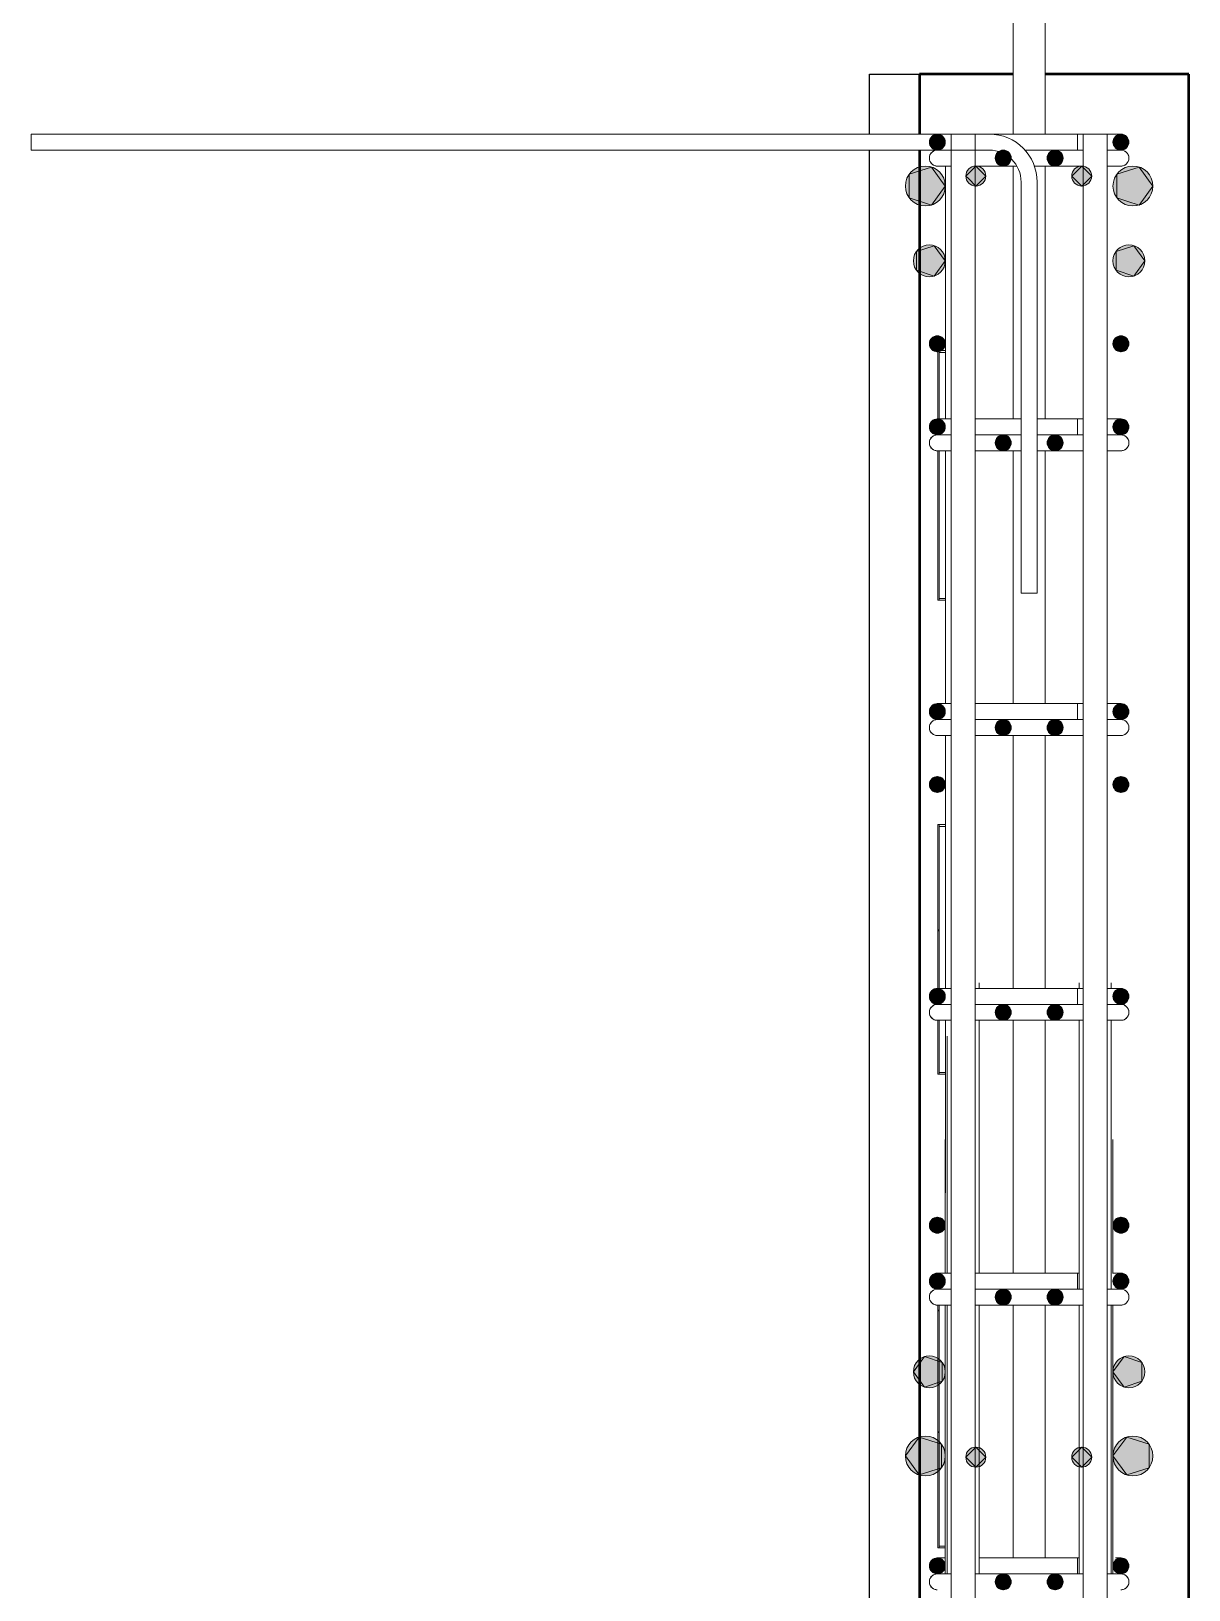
# Model space of a CAD drawing. Header units: millimetres. Extents: x 65464 to 98797, y 2255 to 31386.
# Drawn here: x 73715 to 74295, y 5440 to 6221 of the extents above; entities that cross this region are included whole.
import ezdxf

# ---------------------------------------------------------------- set-up
doc = ezdxf.new("R2010")
doc.units = ezdxf.units.MM
for name, color, linetype, lineweight in [('A-GENM', 13, 'Continuous', 18), ('A-WALL', 113, 'Continuous', 25), ('S-RBAR', 171, 'Continuous', 18)]:
    doc.layers.add(name, color=color, linetype=linetype, lineweight=lineweight)
pattern_1 = [(45, (28502.74, 3162.41), (-125.724, 125.724), []), (45, (28502.74, 3352.91), (-125.724, 125.724), [])]

# ---------------------------------------------------------------- blocks, each defined once
blk = doc.blocks.new('loopbox down bent - Wire Loop-600440-Elevation Right2')
at = {"layer": 'A-GENM'}
h = blk.add_hatch(dxfattribs=at)
h.set_pattern_fill('FP_1', color=256, style=0, pattern_type=2)
h.set_pattern_definition(pattern_1)
h.paths.add_polyline_path([(30324.59, 5698.75), (30325.39, 5698.75), (30325.16, 5725.65), (30324.59, 5725.65), (30324.59, 5719.13)])
h.paths.add_polyline_path([(30324.59, 5741.65), (30325.39, 5741.65), (30325.39, 5823.75), (30324.59, 5823.75), (30324.59, 5748.69)])
for p, q in [((30325.39, 5823.75), (30324.59, 5823.75)), ((30324.59, 5823.75), (30324.59, 5741.65)), ((30325.39, 5741.65), (30325.39, 5823.75)), ((30328.54, 5823.75), (30325.39, 5823.75)), ((30325.39, 5823.75), (30325.39, 5822.78)), ((30325.39, 5822.78), (30328.54, 5822.78)), ((30324.59, 5725.65), (30324.59, 5698.75)), ((30325.39, 5698.75), (30325.39, 5725.65)), ((30324.59, 5698.75), (30325.39, 5698.75)), ((30328.54, 5699.55), (30325.39, 5699.55)), ((30325.39, 5699.55), (30325.39, 5698.75)), ((30325.39, 5698.75), (30328.54, 5698.75))]:
    blk.add_line(p, q, dxfattribs=at)
blk = doc.blocks.new('loopbox down bent - Wire Loop-V12-Elevation Right2')
at = {"layer": 'A-GENM'}
h = blk.add_hatch(dxfattribs=at)
h.set_pattern_fill('FP_1', color=256, style=0, pattern_type=2)
h.set_pattern_definition(pattern_1)
h.paths.add_polyline_path([(30325.39, 5461.25), (30325.16, 5582.95), (30324.59, 5582.95), (30324.59, 5461.25)])
for p, q in [((30324.59, 5582.95), (30324.59, 5461.25)), ((30325.39, 5461.25), (30325.39, 5582.95)), ((30324.59, 5461.25), (30325.39, 5461.25)), ((30328.39, 5462.05), (30325.39, 5462.05)), ((30325.39, 5462.05), (30325.39, 5461.25)), ((30325.39, 5461.25), (30328.39, 5461.25))]:
    blk.add_line(p, q, dxfattribs=at)
blk = doc.blocks.new('loopbox down bent - Wire Loop-V13-Elevation Right2')
at = {"layer": 'A-GENM'}
h = blk.add_hatch(dxfattribs=at)
h.set_pattern_fill('FP_1', color=256, style=0, pattern_type=2)
h.set_pattern_definition(pattern_1)
h.paths.add_polyline_path([(30324.59, 5936.25), (30325.39, 5936.25), (30325.07, 6011.05), (30324.59, 6011.05), (30324.59, 5955.61)])
h.paths.add_polyline_path([(30325.16, 6027.05), (30325.39, 6027.05), (30325.39, 6061.25), (30324.59, 6061.25), (30324.59, 6027.05)])
h = blk.add_hatch(dxfattribs=at)
h.set_pattern_fill('FP_1', color=256, style=0, pattern_type=2)
h.set_pattern_definition(pattern_1)
h.paths.add_polyline_path([(30325.39, 5936.25), (30328.54, 5936.25), (30328.54, 5937.05), (30325.39, 5937.05)])
for p, q in [((30325.39, 6061.25), (30324.59, 6061.25)), ((30324.59, 6061.25), (30324.59, 6027.05)), ((30325.39, 6027.05), (30325.39, 6061.25)), ((30328.54, 6061.25), (30325.39, 6061.25)), ((30325.39, 6061.25), (30325.39, 6060.28)), ((30325.39, 6060.28), (30328.54, 6060.28)), ((30324.59, 6011.05), (30324.59, 5936.25)), ((30325.39, 5936.25), (30325.39, 6011.05)), ((30328.54, 5937.05), (30325.39, 5937.05)), ((30325.39, 5937.05), (30325.39, 5936.25)), ((30324.59, 5936.25), (30325.39, 5936.25)), ((30325.39, 5936.25), (30328.54, 5936.25))]:
    blk.add_line(p, q, dxfattribs=at)

msp = doc.modelspace()

# ---------------------------------------------------------------- hatches: boundary and pattern name
at = {"layer": 'S-RBAR'}
h = msp.add_hatch(color=256, dxfattribs=at)
edge = h.paths.add_edge_path()
edge.add_arc((74169.01625, 6165.75), 4, 0, 360)
for points in [[(74169.01625, 6161.75), (74173.01625, 6165.75), (74169.01625, 6169.75), (74165.01625, 6165.75), (74168.68943, 6162.07682)], [(74261.01625, 6161.75), (74265.01625, 6165.75), (74261.01625, 6169.75), (74257.01625, 6165.75), (74260.22674, 6162.53951)], [(74202.03014, 6153.75), (74206.03014, 6157.75), (74202.03014, 6161.75), (74198.03014, 6157.75)], [(74228.00236, 6153.75), (74232.00236, 6157.75), (74228.00236, 6161.75), (74224.00236, 6157.75)], [(74166.10642, 6134.23943), (74173.01625, 6143.75), (74166.10642, 6153.26057), (74154.92608, 6149.62785), (74154.92608, 6137.87215)], [(74188.31545, 6143.75), (74193.31545, 6148.75), (74188.31545, 6153.75), (74183.31545, 6148.75), (74184.57491, 6147.49054)], [(74241.35855, 6143.75), (74246.35855, 6148.75), (74241.35855, 6153.75), (74236.35855, 6148.75)], [(74270.10642, 6134.23943), (74277.01625, 6143.75), (74270.10642, 6153.26057), (74258.92608, 6149.62785), (74258.92608, 6137.87215), (74264.00234, 6136.22277)], [(74167.48838, 6098.64155), (74173.01625, 6106.25), (74167.48838, 6113.85845), (74158.54411, 6110.95228), (74158.54411, 6101.54772)], [(74267.48838, 6098.64155), (74273.01625, 6106.25), (74267.48838, 6113.85845), (74258.54411, 6110.95228), (74258.54411, 6101.54772)], [(74169.01625, 6060.71069), (74173.01625, 6064.71069), (74169.01625, 6068.71069), (74165.01625, 6064.71069)], [(74261.01625, 6060.71069), (74265.01625, 6064.71069), (74261.01625, 6068.71069), (74257.01625, 6064.71069)], [(74169.01625, 6019.05), (74173.01625, 6023.05), (74168.68943, 6026.72318), (74165.01625, 6023.05), (74168.68943, 6019.37682)], [(74261.01625, 6019.05), (74265.01625, 6023.05), (74261.01625, 6027.05), (74257.01625, 6023.05)], [(74202.03014, 6011.05), (74206.03014, 6015.05), (74202.03014, 6019.05), (74198.34431, 6014.73582)], [(74228.00236, 6011.05), (74232.00236, 6015.05), (74228.00236, 6019.05), (74224.31654, 6014.73582)], [(74169.01625, 5876.35), (74173.01625, 5880.35), (74168.68943, 5884.02318), (74165.01625, 5880.35), (74168.68943, 5876.67682)], [(74261.01625, 5876.35), (74265.01625, 5880.35), (74261.01625, 5884.35), (74257.01625, 5880.35)], [(74202.03014, 5868.35), (74206.03014, 5872.35), (74202.03014, 5876.35), (74198.03014, 5872.35)], [(74228.00236, 5868.35), (74232.00236, 5872.35), (74228.00236, 5876.35), (74224.00236, 5872.35)], [(74169.01625, 5839.83191), (74173.01625, 5843.83191), (74169.01625, 5847.83191), (74165.01625, 5843.83191)], [(74261.01625, 5839.83191), (74265.01625, 5843.83191), (74261.01625, 5847.83191), (74257.01625, 5843.83191)], [(74169.01625, 5733.65), (74173.01625, 5737.65), (74168.68943, 5741.32318), (74165.01625, 5737.65), (74168.68943, 5733.97682)], [(74261.01625, 5733.65), (74265.01625, 5737.65), (74261.01625, 5741.65), (74257.01625, 5737.65)], [(74202.03014, 5725.65), (74206.03014, 5729.65), (74202.03014, 5733.65), (74198.03014, 5729.65)], [(74228.00236, 5725.65), (74232.00236, 5729.65), (74228.00236, 5733.65), (74224.00236, 5729.65)], [(74169.01625, 5618.95312), (74173.01625, 5622.95312), (74169.01625, 5626.95312), (74165.01625, 5622.95312)], [(74261.01625, 5618.95312), (74265.01625, 5622.95312), (74261.01625, 5626.95312), (74257.01625, 5622.95312)], [(74169.01625, 5590.95), (74173.01625, 5594.95), (74168.68943, 5598.62318), (74165.01625, 5594.95), (74168.68943, 5591.27682)], [(74261.01625, 5590.95), (74265.01625, 5594.95), (74261.01625, 5598.95), (74257.01625, 5594.95)], [(74202.03014, 5582.95), (74206.03014, 5586.95), (74202.03014, 5590.95), (74198.03014, 5586.95)], [(74228.00236, 5582.95), (74232.00236, 5586.95), (74228.00236, 5590.95), (74224.00236, 5586.95)], [(74162.54411, 5541.89155), (74171.48838, 5544.79772), (74171.48838, 5554.20228), (74162.54411, 5557.10845), (74157.01625, 5549.5)], [(74262.54411, 5541.89155), (74271.48838, 5544.79772), (74271.48838, 5554.20228), (74262.54411, 5557.10845), (74257.01625, 5549.5)], [(74159.92608, 5497.81572), (74171.10642, 5501.44843), (74171.10642, 5513.20413), (74159.92608, 5516.83685), (74153.01625, 5507.32628)], [(74263.92608, 5497.81572), (74275.10642, 5501.44843), (74275.10642, 5513.20413), (74263.92608, 5516.83685), (74257.01625, 5507.32628)], [(74188.31545, 5501.74464), (74193.31545, 5506.74464), (74188.31545, 5511.74464), (74183.31545, 5506.74464)], [(74241.35855, 5501.74464), (74246.35855, 5506.74464), (74241.35855, 5511.74464), (74236.35855, 5506.74464)], [(74169.01625, 5448.25), (74173.01625, 5452.25), (74169.01625, 5456.25), (74165.01625, 5452.25), (74168.68943, 5448.57682)], [(74261.01625, 5448.25), (74265.01625, 5452.25), (74261.01625, 5456.25), (74257.01625, 5452.25)], [(74202.03014, 5440.25), (74206.03014, 5444.25), (74202.03014, 5448.25), (74198.03014, 5444.25)], [(74228.00236, 5440.25), (74232.00236, 5444.25), (74228.00236, 5448.25), (74224.00236, 5444.25)]]:
    msp.add_hatch(color=256, dxfattribs=at).paths.add_polyline_path(points)
h = msp.add_hatch(color=256, dxfattribs=at)
edge = h.paths.add_edge_path()
edge.add_arc((74261.01625, 6165.75), 4, 0, 360)
h = msp.add_hatch(color=256, dxfattribs=at)
edge = h.paths.add_edge_path()
edge.add_arc((74202.03014, 6157.75), 4, 0, 360)
h = msp.add_hatch(color=256, dxfattribs=at)
edge = h.paths.add_edge_path()
edge.add_arc((74228.00236, 6157.75), 4, 0, 360)
h = msp.add_hatch(color=256, dxfattribs=at)
edge = h.paths.add_edge_path()
edge.add_arc((74163.01625, 6143.75), 10, 0, 360)
h = msp.add_hatch(color=256, dxfattribs=at)
edge = h.paths.add_edge_path()
edge.add_arc((74188.31545, 6148.75), 5, 0, 360)
h = msp.add_hatch(color=256, dxfattribs=at)
edge = h.paths.add_edge_path()
edge.add_arc((74241.35855, 6148.75), 5, 0, 360)
h = msp.add_hatch(color=256, dxfattribs=at)
edge = h.paths.add_edge_path()
edge.add_arc((74267.01625, 6143.75), 10, 0, 360)
h = msp.add_hatch(color=256, dxfattribs=at)
edge = h.paths.add_edge_path()
edge.add_arc((74165.01625, 6106.25), 8, 0, 360)
h = msp.add_hatch(color=256, dxfattribs=at)
edge = h.paths.add_edge_path()
edge.add_arc((74265.01625, 6106.25), 8, 0, 360)
h = msp.add_hatch(color=256, dxfattribs=at)
edge = h.paths.add_edge_path()
edge.add_arc((74169.01625, 6064.71069), 4, 0, 360)
h = msp.add_hatch(color=256, dxfattribs=at)
edge = h.paths.add_edge_path()
edge.add_arc((74261.01625, 6064.71069), 4, 0, 360)
h = msp.add_hatch(color=256, dxfattribs=at)
edge = h.paths.add_edge_path()
edge.add_arc((74169.01625, 6023.05), 4, 0, 360)
h = msp.add_hatch(color=256, dxfattribs=at)
edge = h.paths.add_edge_path()
edge.add_arc((74261.01625, 6023.05), 4, 0, 360)
h = msp.add_hatch(color=256, dxfattribs=at)
edge = h.paths.add_edge_path()
edge.add_arc((74202.03014, 6015.05), 4, 0, 360)
h = msp.add_hatch(color=256, dxfattribs=at)
edge = h.paths.add_edge_path()
edge.add_arc((74228.00236, 6015.05), 4, 0, 360)
h = msp.add_hatch(color=256, dxfattribs=at)
edge = h.paths.add_edge_path()
edge.add_arc((74169.01625, 5880.35), 4, 0, 360)
h = msp.add_hatch(color=256, dxfattribs=at)
edge = h.paths.add_edge_path()
edge.add_arc((74261.01625, 5880.35), 4, 0, 360)
h = msp.add_hatch(color=256, dxfattribs=at)
edge = h.paths.add_edge_path()
edge.add_arc((74202.03014, 5872.35), 4, 0, 360)
h = msp.add_hatch(color=256, dxfattribs=at)
edge = h.paths.add_edge_path()
edge.add_arc((74228.00236, 5872.35), 4, 0, 360)
h = msp.add_hatch(color=256, dxfattribs=at)
edge = h.paths.add_edge_path()
edge.add_arc((74169.01625, 5843.83191), 4, 0, 360)
h = msp.add_hatch(color=256, dxfattribs=at)
edge = h.paths.add_edge_path()
edge.add_arc((74261.01625, 5843.83191), 4, 0, 360)
h = msp.add_hatch(color=256, dxfattribs=at)
edge = h.paths.add_edge_path()
edge.add_arc((74169.01625, 5737.65), 4, 0, 360)
h = msp.add_hatch(color=256, dxfattribs=at)
edge = h.paths.add_edge_path()
edge.add_arc((74261.01625, 5737.65), 4, 0, 360)
h = msp.add_hatch(color=256, dxfattribs=at)
edge = h.paths.add_edge_path()
edge.add_arc((74202.03014, 5729.65), 4, 0, 360)
h = msp.add_hatch(color=256, dxfattribs=at)
edge = h.paths.add_edge_path()
edge.add_arc((74228.00236, 5729.65), 4, 0, 360)
h = msp.add_hatch(color=256, dxfattribs=at)
edge = h.paths.add_edge_path()
edge.add_arc((74169.01625, 5622.95312), 4, 0, 360)
h = msp.add_hatch(color=256, dxfattribs=at)
edge = h.paths.add_edge_path()
edge.add_arc((74261.01625, 5622.95312), 4, 0, 360)
h = msp.add_hatch(color=256, dxfattribs=at)
edge = h.paths.add_edge_path()
edge.add_arc((74169.01625, 5594.95), 4, 0, 360)
h = msp.add_hatch(color=256, dxfattribs=at)
edge = h.paths.add_edge_path()
edge.add_arc((74261.01625, 5594.95), 4, 0, 360)
h = msp.add_hatch(color=256, dxfattribs=at)
edge = h.paths.add_edge_path()
edge.add_arc((74202.03014, 5586.95), 4, 0, 360)
h = msp.add_hatch(color=256, dxfattribs=at)
edge = h.paths.add_edge_path()
edge.add_arc((74228.00236, 5586.95), 4, 0, 360)
h = msp.add_hatch(color=256, dxfattribs=at)
edge = h.paths.add_edge_path()
edge.add_arc((74165.01625, 5549.5), 8, 0, 360)
h = msp.add_hatch(color=256, dxfattribs=at)
edge = h.paths.add_edge_path()
edge.add_arc((74265.01625, 5549.5), 8, 0, 360)
h = msp.add_hatch(color=256, dxfattribs=at)
edge = h.paths.add_edge_path()
edge.add_arc((74163.01625, 5507.32628), 10, 0, 360)
h = msp.add_hatch(color=256, dxfattribs=at)
edge = h.paths.add_edge_path()
edge.add_arc((74267.01625, 5507.32628), 10, 0, 360)
h = msp.add_hatch(color=256, dxfattribs=at)
edge = h.paths.add_edge_path()
edge.add_arc((74188.31545, 5506.74464), 5, 0, 360)
h = msp.add_hatch(color=256, dxfattribs=at)
edge = h.paths.add_edge_path()
edge.add_arc((74241.35855, 5506.74464), 5, 0, 360)
h = msp.add_hatch(color=256, dxfattribs=at)
edge = h.paths.add_edge_path()
edge.add_arc((74169.01625, 5452.25), 4, 0, 360)
h = msp.add_hatch(color=256, dxfattribs=at)
edge = h.paths.add_edge_path()
edge.add_arc((74261.01625, 5452.25), 4, 0, 360)
h = msp.add_hatch(color=256, dxfattribs=at)
edge = h.paths.add_edge_path()
edge.add_arc((74202.03014, 5444.25), 4, 0, 360)
h = msp.add_hatch(color=256, dxfattribs=at)
edge = h.paths.add_edge_path()
edge.add_arc((74228.00236, 5444.25), 4, 0, 360)

# ---------------------------------------------------------------- linework, layer by layer
at = {"layer": 'A-WALL'}
for p, q in [((74135.01625, 6169.75), (74135.01625, 6199.75)), ((74135.01625, 6199.75), (74160.01625, 6199.75)), ((74135.01625, 5349.75), (74135.01625, 6161.75))]:
    msp.add_line(p, q, dxfattribs=at)
at = {"layer": 'A-WALL', "lineweight": 50}
for p, q in [((74207.01625, 6199.75), (74160.01625, 6199.75)), ((74160.01625, 6199.75), (74160.01625, 6169.75)), ((74295.01625, 6199.75), (74223.01625, 6199.75)), ((74295.01625, 3269.75), (74295.01625, 6199.75)), ((74160.01625, 6161.75), (74160.01625, 5349.75))]:
    msp.add_line(p, q, dxfattribs=at)
at = {"layer": 'S-RBAR'}
for p, q in [((74207.01625, 7019.75), (74207.01625, 6169.75)), ((74223.01625, 7019.75), (74223.01625, 6169.75)), ((74195.01625, 6169.75), (73715.01625, 6169.75)), ((73715.01625, 6169.75), (73715.01625, 6161.75)), ((74169.01625, 6169.75), (74165.01625, 6165.75)), ((74165.01625, 6165.75), (74168.68943, 6162.07682)), ((74173.01625, 6165.75), (74169.01625, 6169.75)), ((74169.01625, 6161.75), (74173.01625, 6165.75)), ((74187.94518, 6169.75), (74175.94518, 6169.75)), ((74175.94518, 3299.75), (74175.94518, 6169.75)), ((74187.94518, 3299.75), (74187.94518, 6169.75)), ((74195.01625, 6169.75), (74239.22083, 6169.75)), ((74241.01625, 6169.75), (74239.22083, 6169.75)), ((74239.22083, 6161.75), (74239.22083, 6169.75)), ((74242.2052, 6169.75), (74241.01625, 6169.75)), ((74254.08732, 6169.75), (74242.08732, 6169.75)), ((74242.08732, 3299.75), (74242.08732, 6169.75)), ((74254.08732, 3299.75), (74254.08732, 6169.75)), ((74261.01625, 6169.75), (74254.29265, 6169.75)), ((74261.01625, 6169.75), (74257.01625, 6165.75)), ((74257.01625, 6165.75), (74260.22674, 6162.53951)), ((74265.01625, 6165.75), (74261.01625, 6169.75)), ((74261.01625, 6161.75), (74265.01625, 6165.75)), ((74195.01625, 6161.75), (73715.01625, 6161.75)), ((74168.68943, 6162.07682), (74169.01625, 6161.75)), ((74202.03014, 6161.75), (74198.03014, 6157.75)), ((74198.03014, 6157.75), (74202.03014, 6153.75)), ((74206.03014, 6157.75), (74202.03014, 6161.75)), ((74202.03014, 6153.75), (74206.03014, 6157.75)), ((74212.73155, 6161.75), (74215.01625, 6161.75)), ((74215.01625, 6161.75), (74228.00236, 6161.75)), ((74228.00236, 6161.75), (74224.00236, 6157.75)), ((74224.00236, 6157.75), (74228.00236, 6153.75)), ((74228.00236, 6161.75), (74242.08732, 6161.75)), ((74232.00236, 6157.75), (74228.00236, 6161.75)), ((74228.00236, 6153.75), (74232.00236, 6157.75)), ((74254.08732, 6161.75), (74255.15838, 6161.75)), ((74261.01625, 6161.75), (74255.15838, 6161.75)), ((74260.22674, 6162.53951), (74261.01625, 6161.75)), ((74166.10642, 6153.26057), (74154.92608, 6149.62785)), ((74154.92608, 6149.62785), (74154.92608, 6137.87215)), ((74173.01625, 6143.75), (74166.10642, 6153.26057)), ((74174.87411, 6153.75), (74169.01625, 6153.75)), ((74173.16356, 6027.05), (74173.16356, 6153.75)), ((74174.87411, 6153.75), (74175.94518, 6153.75)), ((74188.31545, 6153.75), (74183.31545, 6148.75)), ((74183.31545, 6148.75), (74184.57491, 6147.49054)), ((74184.57491, 6147.49054), (74188.31545, 6143.75)), ((74187.94518, 6153.75), (74202.03014, 6153.75)), ((74193.31545, 6148.75), (74188.31545, 6153.75)), ((74188.31545, 6143.75), (74193.31545, 6148.75)), ((74202.03014, 6153.75), (74208.87265, 6153.75)), ((74207.01625, 6153.75), (74207.01625, 6027.05)), ((74217.45771, 6153.75), (74228.00236, 6153.75)), ((74223.01625, 6153.75), (74223.01625, 6027.05)), ((74228.00236, 6153.75), (74242.08732, 6153.75)), ((74241.35855, 6153.75), (74236.35855, 6148.75)), ((74236.35855, 6148.75), (74241.35855, 6143.75)), ((74246.35855, 6148.75), (74241.35855, 6153.75)), ((74241.35855, 6143.75), (74246.35855, 6148.75)), ((74254.08732, 6153.75), (74255.15838, 6153.75)), ((74261.01625, 6153.75), (74255.15838, 6153.75)), ((74270.10642, 6153.26057), (74258.92608, 6149.62785)), ((74258.92608, 6149.62785), (74258.92608, 6137.87215)), ((74277.01625, 6143.75), (74270.10642, 6153.26057)), ((74166.10642, 6134.23943), (74173.01625, 6143.75)), ((74211.01625, 5939.75), (74211.01625, 6145.75)), ((74219.01625, 5939.75), (74219.01625, 6145.75)), ((74270.10642, 6134.23943), (74277.01625, 6143.75)), ((74154.92608, 6137.87215), (74166.10642, 6134.23943)), ((74258.92608, 6137.87215), (74264.00234, 6136.22277)), ((74264.00234, 6136.22277), (74270.10642, 6134.23943)), ((74167.48838, 6113.85845), (74158.54411, 6110.95228)), ((74158.54411, 6110.95228), (74158.54411, 6101.54772)), ((74173.01625, 6106.25), (74167.48838, 6113.85845)), ((74267.48838, 6113.85845), (74258.54411, 6110.95228)), ((74258.54411, 6110.95228), (74258.54411, 6101.54772)), ((74273.01625, 6106.25), (74267.48838, 6113.85845)), ((74158.54411, 6101.54772), (74167.48838, 6098.64155)), ((74167.48838, 6098.64155), (74173.01625, 6106.25)), ((74258.54411, 6101.54772), (74267.48838, 6098.64155)), ((74267.48838, 6098.64155), (74273.01625, 6106.25)), ((74169.01625, 6068.71069), (74165.01625, 6064.71069)), ((74165.01625, 6064.71069), (74169.01625, 6060.71069)), ((74173.01625, 6064.71069), (74169.01625, 6068.71069)), ((74169.01625, 6060.71069), (74173.01625, 6064.71069)), ((74261.01625, 6068.71069), (74257.01625, 6064.71069)), ((74257.01625, 6064.71069), (74261.01625, 6060.71069)), ((74265.01625, 6064.71069), (74261.01625, 6068.71069)), ((74261.01625, 6060.71069), (74265.01625, 6064.71069)), ((74168.68943, 6026.72318), (74165.01625, 6023.05)), ((74165.01625, 6023.05), (74168.68943, 6019.37682)), ((74173.01625, 6023.05), (74168.68943, 6026.72318)), ((74174.87411, 6027.05), (74169.01625, 6027.05)), ((74169.01625, 6019.05), (74173.01625, 6023.05)), ((74174.87411, 6027.05), (74175.94518, 6027.05)), ((74187.94518, 6027.05), (74211.01625, 6027.05)), ((74219.01625, 6027.05), (74239.22083, 6027.05)), ((74241.01625, 6027.05), (74239.22083, 6027.05)), ((74239.22083, 6019.05), (74239.22083, 6027.05)), ((74242.2052, 6027.05), (74241.01625, 6027.05)), ((74261.01625, 6027.05), (74254.29265, 6027.05)), ((74261.01625, 6027.05), (74257.01625, 6023.05)), ((74257.01625, 6023.05), (74261.01625, 6019.05)), ((74265.01625, 6023.05), (74261.01625, 6027.05)), ((74261.01625, 6019.05), (74265.01625, 6023.05)), ((74168.68943, 6019.37682), (74169.01625, 6019.05)), ((74174.87411, 6019.05), (74169.01625, 6019.05)), ((74174.87411, 6019.05), (74175.94518, 6019.05)), ((74187.94518, 6019.05), (74202.03014, 6019.05)), ((74202.03014, 6019.05), (74198.34431, 6014.73582)), ((74198.34431, 6014.73582), (74202.03014, 6011.05)), ((74202.03014, 6019.05), (74211.01625, 6019.05)), ((74206.03014, 6015.05), (74202.03014, 6019.05)), ((74202.03014, 6011.05), (74206.03014, 6015.05)), ((74219.01625, 6019.05), (74228.00236, 6019.05)), ((74228.00236, 6019.05), (74224.31654, 6014.73582)), ((74224.31654, 6014.73582), (74228.00236, 6011.05)), ((74228.00236, 6019.05), (74242.08732, 6019.05)), ((74232.00236, 6015.05), (74228.00236, 6019.05)), ((74228.00236, 6011.05), (74232.00236, 6015.05)), ((74254.08732, 6019.05), (74255.15838, 6019.05)), ((74261.01625, 6019.05), (74255.15838, 6019.05)), ((74174.87411, 6011.05), (74169.01625, 6011.05)), ((74173.16356, 5884.35), (74173.16356, 6011.05)), ((74174.87411, 6011.05), (74175.94518, 6011.05)), ((74187.94518, 6011.05), (74202.03014, 6011.05)), ((74202.03014, 6011.05), (74211.01625, 6011.05)), ((74207.01625, 6011.05), (74207.01625, 5884.35)), ((74219.01625, 6011.05), (74228.00236, 6011.05)), ((74223.01625, 6011.05), (74223.01625, 5884.35)), ((74228.00236, 6011.05), (74242.08732, 6011.05)), ((74254.08732, 6011.05), (74255.15838, 6011.05)), ((74261.01625, 6011.05), (74255.15838, 6011.05)), ((74219.01625, 5939.75), (74211.01625, 5939.75)), ((74168.68943, 5884.02318), (74165.01625, 5880.35)), ((74173.01625, 5880.35), (74168.68943, 5884.02318)), ((74174.87411, 5884.35), (74169.01625, 5884.35)), ((74174.87411, 5884.35), (74175.94518, 5884.35)), ((74187.94518, 5884.35), (74239.22083, 5884.35)), ((74241.01625, 5884.35), (74239.22083, 5884.35)), ((74239.22083, 5876.35), (74239.22083, 5884.35)), ((74242.2052, 5884.35), (74241.01625, 5884.35)), ((74261.01625, 5884.35), (74254.29265, 5884.35)), ((74261.01625, 5884.35), (74257.01625, 5880.35)), ((74265.01625, 5880.35), (74261.01625, 5884.35)), ((74165.01625, 5880.35), (74168.68943, 5876.67682)), ((74168.68943, 5876.67682), (74169.01625, 5876.35)), ((74169.01625, 5876.35), (74173.01625, 5880.35)), ((74174.87411, 5876.35), (74169.01625, 5876.35)), ((74174.87411, 5876.35), (74175.94518, 5876.35)), ((74187.94518, 5876.35), (74202.03014, 5876.35)), ((74202.03014, 5876.35), (74198.03014, 5872.35)), ((74202.03014, 5876.35), (74215.01625, 5876.35)), ((74206.03014, 5872.35), (74202.03014, 5876.35)), ((74215.01625, 5876.35), (74228.00236, 5876.35)), ((74228.00236, 5876.35), (74224.00236, 5872.35)), ((74228.00236, 5876.35), (74242.08732, 5876.35)), ((74232.00236, 5872.35), (74228.00236, 5876.35)), ((74254.08732, 5876.35), (74255.15838, 5876.35)), ((74261.01625, 5876.35), (74255.15838, 5876.35)), ((74257.01625, 5880.35), (74261.01625, 5876.35)), ((74261.01625, 5876.35), (74265.01625, 5880.35)), ((74174.87411, 5868.35), (74169.01625, 5868.35)), ((74173.16356, 5741.65), (74173.16356, 5868.35)), ((74174.87411, 5868.35), (74175.94518, 5868.35)), ((74187.94518, 5868.35), (74202.03014, 5868.35)), ((74198.03014, 5872.35), (74202.03014, 5868.35)), ((74202.03014, 5868.35), (74206.03014, 5872.35)), ((74202.03014, 5868.35), (74215.01625, 5868.35)), ((74207.01625, 5868.35), (74207.01625, 5741.65)), ((74215.01625, 5868.35), (74228.00236, 5868.35)), ((74223.01625, 5868.35), (74223.01625, 5741.65)), ((74224.00236, 5872.35), (74228.00236, 5868.35)), ((74228.00236, 5868.35), (74232.00236, 5872.35)), ((74228.00236, 5868.35), (74242.08732, 5868.35)), ((74254.08732, 5868.35), (74255.15838, 5868.35)), ((74261.01625, 5868.35), (74255.15838, 5868.35)), ((74169.01625, 5847.83191), (74165.01625, 5843.83191)), ((74165.01625, 5843.83191), (74169.01625, 5839.83191)), ((74173.01625, 5843.83191), (74169.01625, 5847.83191)), ((74169.01625, 5839.83191), (74173.01625, 5843.83191)), ((74261.01625, 5847.83191), (74257.01625, 5843.83191)), ((74257.01625, 5843.83191), (74261.01625, 5839.83191)), ((74265.01625, 5843.83191), (74261.01625, 5847.83191)), ((74261.01625, 5839.83191), (74265.01625, 5843.83191)), ((74168.68943, 5741.32318), (74165.01625, 5737.65)), ((74173.01625, 5737.65), (74168.68943, 5741.32318)), ((74174.87411, 5741.65), (74169.01625, 5741.65)), ((74174.87411, 5741.65), (74175.94518, 5741.65)), ((74187.94518, 5741.65), (74239.22083, 5741.65)), ((74189.94518, 5744.40484), (74189.94518, 5741.65)), ((74241.01625, 5741.65), (74239.22083, 5741.65)), ((74239.22083, 5733.65), (74239.22083, 5741.65)), ((74240.08732, 5744.40484), (74240.08732, 5741.65)), ((74242.2052, 5741.65), (74241.01625, 5741.65)), ((74261.01625, 5741.65), (74254.29265, 5741.65)), ((74256.08732, 5744.40484), (74256.08732, 5741.65)), ((74261.01625, 5741.65), (74257.01625, 5737.65)), ((74265.01625, 5737.65), (74261.01625, 5741.65)), ((74165.01625, 5737.65), (74168.68943, 5733.97682)), ((74168.68943, 5733.97682), (74169.01625, 5733.65)), ((74169.01625, 5733.65), (74173.01625, 5737.65)), ((74174.87411, 5733.65), (74169.01625, 5733.65)), ((74174.87411, 5733.65), (74175.94518, 5733.65)), ((74187.94518, 5733.65), (74202.03014, 5733.65)), ((74202.03014, 5733.65), (74198.03014, 5729.65)), ((74202.03014, 5733.65), (74215.01625, 5733.65)), ((74206.03014, 5729.65), (74202.03014, 5733.65)), ((74215.01625, 5733.65), (74228.00236, 5733.65)), ((74228.00236, 5733.65), (74224.00236, 5729.65)), ((74228.00236, 5733.65), (74242.08732, 5733.65)), ((74232.00236, 5729.65), (74228.00236, 5733.65)), ((74254.08732, 5733.65), (74255.15838, 5733.65)), ((74261.01625, 5733.65), (74255.15838, 5733.65)), ((74257.01625, 5737.65), (74261.01625, 5733.65)), ((74261.01625, 5733.65), (74265.01625, 5737.65)), ((74174.87411, 5725.65), (74169.01625, 5725.65)), ((74173.16356, 5639.11885), (74173.16356, 5725.65)), ((74174.87411, 5725.65), (74175.94518, 5725.65)), ((74187.94518, 5725.65), (74202.03014, 5725.65)), ((74189.94518, 5725.65), (74189.94518, 5598.95)), ((74198.03014, 5729.65), (74202.03014, 5725.65)), ((74202.03014, 5725.65), (74206.03014, 5729.65)), ((74202.03014, 5725.65), (74215.01625, 5725.65)), ((74207.01625, 5725.65), (74207.01625, 5598.95)), ((74215.01625, 5725.65), (74228.00236, 5725.65)), ((74223.01625, 5725.65), (74223.01625, 5598.95)), ((74224.00236, 5729.65), (74228.00236, 5725.65)), ((74228.00236, 5725.65), (74232.00236, 5729.65)), ((74228.00236, 5725.65), (74242.08732, 5725.65)), ((74240.08732, 5725.65), (74240.08732, 5590.95)), ((74254.08732, 5725.65), (74255.15838, 5725.65)), ((74261.01625, 5725.65), (74255.15838, 5725.65)), ((74256.08732, 5725.65), (74256.08732, 5590.95)), ((74173.94518, 5717.65434), (74173.94518, 5598.95)), ((74173.01625, 5665.8693), (74173.01625, 5598.95)), ((74257.01625, 5665.8693), (74257.01625, 5598.95)), ((74169.01625, 5626.95312), (74165.01625, 5622.95312)), ((74173.01625, 5622.95312), (74169.01625, 5626.95312)), ((74261.01625, 5626.95312), (74257.01625, 5622.95312)), ((74265.01625, 5622.95312), (74261.01625, 5626.95312)), ((74165.01625, 5622.95312), (74169.01625, 5618.95312)), ((74169.01625, 5618.95312), (74173.01625, 5622.95312)), ((74257.01625, 5622.95312), (74261.01625, 5618.95312)), ((74261.01625, 5618.95312), (74265.01625, 5622.95312)), ((74168.68943, 5598.62318), (74165.01625, 5594.95)), ((74165.01625, 5594.95), (74168.68943, 5591.27682)), ((74173.01625, 5594.95), (74168.68943, 5598.62318)), ((74174.87411, 5598.95), (74169.01625, 5598.95)), ((74169.01625, 5590.95), (74173.01625, 5594.95)), ((74174.87411, 5598.95), (74175.94518, 5598.95)), ((74187.94518, 5598.95), (74239.22083, 5598.95)), ((74240.08793, 5598.95), (74239.22083, 5598.95)), ((74239.22083, 5590.95), (74239.22083, 5598.95)), ((74261.01625, 5598.95), (74256.80505, 5598.95)), ((74261.01625, 5598.95), (74257.01625, 5594.95)), ((74257.01625, 5594.95), (74261.01625, 5590.95)), ((74265.01625, 5594.95), (74261.01625, 5598.95)), ((74261.01625, 5590.95), (74265.01625, 5594.95)), ((74168.68943, 5591.27682), (74169.01625, 5590.95)), ((74174.87411, 5590.95), (74169.01625, 5590.95)), ((74174.87411, 5590.95), (74175.94518, 5590.95)), ((74187.94518, 5590.95), (74202.03014, 5590.95)), ((74202.03014, 5590.95), (74198.03014, 5586.95)), ((74198.03014, 5586.95), (74202.03014, 5582.95)), ((74202.03014, 5590.95), (74215.01625, 5590.95)), ((74206.03014, 5586.95), (74202.03014, 5590.95)), ((74202.03014, 5582.95), (74206.03014, 5586.95)), ((74215.01625, 5590.95), (74228.00236, 5590.95)), ((74228.00236, 5590.95), (74224.00236, 5586.95)), ((74224.00236, 5586.95), (74228.00236, 5582.95)), ((74228.00236, 5590.95), (74242.08732, 5590.95)), ((74232.00236, 5586.95), (74228.00236, 5590.95)), ((74228.00236, 5582.95), (74232.00236, 5586.95)), ((74254.08732, 5590.95), (74255.15838, 5590.95)), ((74261.01625, 5590.95), (74255.15838, 5590.95)), ((74174.87411, 5582.95), (74169.01625, 5582.95)), ((74173.01625, 5582.95), (74173.01625, 5448.25)), ((74173.94518, 5582.95), (74173.94518, 5448.25)), ((74174.87411, 5582.95), (74175.94518, 5582.95)), ((74187.94518, 5582.95), (74202.03014, 5582.95)), ((74189.94518, 5582.95), (74189.94518, 5448.25)), ((74202.03014, 5582.95), (74215.01625, 5582.95)), ((74207.01625, 5582.95), (74207.01625, 5456.25)), ((74215.01625, 5582.95), (74228.00236, 5582.95)), ((74223.01625, 5582.95), (74223.01625, 5456.25)), ((74228.00236, 5582.95), (74242.08732, 5582.95)), ((74240.08732, 5582.95), (74240.08732, 5448.25)), ((74254.08732, 5582.95), (74255.15838, 5582.95)), ((74261.01625, 5582.95), (74255.15838, 5582.95)), ((74256.08732, 5582.95), (74256.08732, 5448.25)), ((74257.01625, 5582.95), (74257.01625, 5448.25)), ((74162.54411, 5557.10845), (74157.01625, 5549.5)), ((74171.48838, 5554.20228), (74162.54411, 5557.10845)), ((74171.48838, 5544.79772), (74171.48838, 5554.20228)), ((74262.54411, 5557.10845), (74257.01625, 5549.5)), ((74271.48838, 5554.20228), (74262.54411, 5557.10845)), ((74271.48838, 5544.79772), (74271.48838, 5554.20228)), ((74157.01625, 5549.5), (74162.54411, 5541.89155)), ((74257.01625, 5549.5), (74262.54411, 5541.89155)), ((74162.54411, 5541.89155), (74171.48838, 5544.79772)), ((74262.54411, 5541.89155), (74271.48838, 5544.79772)), ((74159.92608, 5516.83685), (74153.01625, 5507.32628)), ((74171.10642, 5513.20413), (74159.92608, 5516.83685)), ((74263.92608, 5516.83685), (74257.01625, 5507.32628)), ((74275.10642, 5513.20413), (74263.92608, 5516.83685)), ((74153.01625, 5507.32628), (74159.92608, 5497.81572)), ((74171.10642, 5501.44843), (74171.10642, 5513.20413)), ((74188.31545, 5511.74464), (74183.31545, 5506.74464)), ((74193.31545, 5506.74464), (74188.31545, 5511.74464)), ((74241.35855, 5511.74464), (74236.35855, 5506.74464)), ((74246.35855, 5506.74464), (74241.35855, 5511.74464)), ((74257.01625, 5507.32628), (74263.92608, 5497.81572)), ((74275.10642, 5501.44843), (74275.10642, 5513.20413)), ((74159.92608, 5497.81572), (74171.10642, 5501.44843)), ((74183.31545, 5506.74464), (74188.31545, 5501.74464)), ((74188.31545, 5501.74464), (74193.31545, 5506.74464)), ((74236.35855, 5506.74464), (74241.35855, 5501.74464)), ((74241.35855, 5501.74464), (74246.35855, 5506.74464)), ((74263.92608, 5497.81572), (74275.10642, 5501.44843)), ((74169.01625, 5456.25), (74165.01625, 5452.25)), ((74165.01625, 5452.25), (74168.68943, 5448.57682)), ((74172.70421, 5456.25), (74169.01625, 5456.25)), ((74173.01625, 5452.25), (74169.01625, 5456.25)), ((74169.01625, 5448.25), (74173.01625, 5452.25)), ((74189.94448, 5456.25), (74239.22083, 5456.25)), ((74240.08793, 5456.25), (74239.22083, 5456.25)), ((74239.22083, 5448.25), (74239.22083, 5456.25)), ((74261.01625, 5456.25), (74257.01625, 5452.25)), ((74257.01625, 5452.25), (74261.01625, 5448.25)), ((74261.01625, 5456.25), (74258.20952, 5456.25)), ((74265.01625, 5452.25), (74261.01625, 5456.25)), ((74261.01625, 5448.25), (74265.01625, 5452.25)), ((74168.68943, 5448.57682), (74169.01625, 5448.25)), ((74174.87411, 5448.25), (74169.01625, 5448.25)), ((74174.87411, 5448.25), (74175.94518, 5448.25)), ((74187.94518, 5448.25), (74202.03014, 5448.25)), ((74202.03014, 5448.25), (74198.03014, 5444.25)), ((74202.03014, 5448.25), (74215.01625, 5448.25)), ((74206.03014, 5444.25), (74202.03014, 5448.25)), ((74215.01625, 5448.25), (74228.00236, 5448.25)), ((74228.00236, 5448.25), (74224.00236, 5444.25)), ((74228.00236, 5448.25), (74242.08732, 5448.25)), ((74232.00236, 5444.25), (74228.00236, 5448.25)), ((74254.08732, 5448.25), (74255.15838, 5448.25)), ((74261.01625, 5448.25), (74255.15838, 5448.25)), ((74198.03014, 5444.25), (74202.03014, 5440.25)), ((74202.03014, 5440.25), (74206.03014, 5444.25)), ((74224.00236, 5444.25), (74228.00236, 5440.25)), ((74228.00236, 5440.25), (74232.00236, 5444.25))]:
    msp.add_line(p, q, dxfattribs=at)
for centre, radius in [((74169.01625, 6165.75), 4), ((74261.01625, 6165.75), 4), ((74202.03014, 6157.75), 4), ((74228.00236, 6157.75), 4), ((74163.01625, 6143.75), 10), ((74188.31545, 6148.75), 5), ((74241.35855, 6148.75), 5), ((74267.01625, 6143.75), 10), ((74165.01625, 6106.25), 8), ((74265.01625, 6106.25), 8), ((74169.01625, 6064.71069), 4), ((74261.01625, 6064.71069), 4), ((74169.01625, 6023.05), 4), ((74261.01625, 6023.05), 4), ((74202.03014, 6015.05), 4), ((74228.00236, 6015.05), 4), ((74169.01625, 5880.35), 4), ((74261.01625, 5880.35), 4), ((74202.03014, 5872.35), 4), ((74228.00236, 5872.35), 4), ((74169.01625, 5843.83191), 4), ((74261.01625, 5843.83191), 4), ((74169.01625, 5737.65), 4), ((74261.01625, 5737.65), 4), ((74202.03014, 5729.65), 4), ((74228.00236, 5729.65), 4), ((74169.01625, 5622.95312), 4), ((74261.01625, 5622.95312), 4), ((74169.01625, 5594.95), 4), ((74261.01625, 5594.95), 4), ((74202.03014, 5586.95), 4), ((74228.00236, 5586.95), 4), ((74165.01625, 5549.5), 8), ((74265.01625, 5549.5), 8), ((74163.01625, 5507.32628), 10), ((74267.01625, 5507.32628), 10), ((74188.31545, 5506.74464), 5), ((74241.35855, 5506.74464), 5), ((74169.01625, 5452.25), 4), ((74261.01625, 5452.25), 4), ((74202.03014, 5444.25), 4), ((74228.00236, 5444.25), 4)]:
    msp.add_circle(centre, radius, dxfattribs=at)
for centre, radius, start, end in [((74195.01625, 6145.75), 24, 360, 90), ((74261.01625, 6165.75), 4, 270, 90), ((74169.01625, 6157.75), 4, 90, 270), ((74169.01625, 6157.75), 4, 120, 165), ((74169.01625, 6157.75), 4, 195, 240), ((74195.01625, 6145.75), 16, 0, 90), ((74261.01625, 6157.75), 4, 270, 90), ((74261.01625, 6157.75), 4, 15, 60), ((74261.01625, 6157.75), 4, 300, 345), ((74169.01625, 6157.75), 4, 255, 270), ((74261.01625, 6157.75), 4, 270, 285), ((74169.01625, 6023.05), 4, 90, 265.26472148), ((74261.01625, 6023.05), 4, 270, 90), ((74169.01625, 6015.05), 4, 90, 270), ((74169.01625, 6015.05), 4, 120, 165), ((74261.01625, 6015.05), 4, 270, 90), ((74261.01625, 6015.05), 4, 15, 60), ((74169.01625, 6015.05), 4, 195, 240), ((74169.01625, 6015.05), 4, 255, 270), ((74261.01625, 6015.05), 4, 270, 285), ((74261.01625, 6015.05), 4, 300, 345), ((74169.01625, 5880.35), 4, 90, 265.26472148), ((74261.01625, 5880.35), 4, 270, 90), ((74169.01625, 5872.35), 4, 90, 270), ((74169.01625, 5872.35), 4, 120, 165), ((74261.01625, 5872.35), 4, 270, 90), ((74261.01625, 5872.35), 4, 15, 60), ((74169.01625, 5872.35), 4, 195, 240), ((74169.01625, 5872.35), 4, 255, 270), ((74261.01625, 5872.35), 4, 270, 285), ((74261.01625, 5872.35), 4, 300, 345), ((74169.01625, 5737.65), 4, 90, 265.26472148), ((74261.01625, 5737.65), 4, 270, 90), ((74169.01625, 5729.65), 4, 90, 270), ((74261.01625, 5729.65), 4, 270, 90), ((74169.01625, 5729.65), 4, 120, 165), ((74169.01625, 5729.65), 4, 195, 240), ((74169.01625, 5729.65), 4, 255, 270), ((74261.01625, 5729.65), 4, 270, 285), ((74261.01625, 5729.65), 4, 15, 60), ((74261.01625, 5729.65), 4, 300, 345), ((74169.01625, 5594.95), 4, 90, 265.26472148), ((74261.01625, 5594.95), 4, 270, 90), ((74169.01625, 5586.95), 4, 90, 270), ((74169.01625, 5586.95), 4, 120, 165), ((74169.01625, 5586.95), 4, 195, 240), ((74261.01625, 5586.95), 4, 270, 90), ((74261.01625, 5586.95), 4, 15, 60), ((74261.01625, 5586.95), 4, 300, 345), ((74169.01625, 5586.95), 4, 255, 270), ((74261.01625, 5586.95), 4, 270, 285), ((74169.01625, 5452.25), 4, 90, 265.26472148), ((74261.01625, 5452.25), 4, 270, 90), ((74169.01625, 5444.25), 4, 90, 270), ((74169.01625, 5444.25), 4, 120, 165), ((74261.01625, 5444.25), 4, 270, 90), ((74261.01625, 5444.25), 4, 15, 60), ((74169.01625, 5444.25), 4, 195, 240), ((74169.01625, 5444.25), 4, 255, 270), ((74261.01625, 5444.25), 4, 270, 285), ((74261.01625, 5444.25), 4, 300, 345)]:
    msp.add_arc(centre, radius, start, end, dxfattribs=at)

# ---------------------------------------------------------------- block references
at = {"layer": 'A-GENM'}
for name in ['loopbox down bent - Wire Loop-V13-Elevation Right2', 'loopbox down bent - Wire Loop-600440-Elevation Right2', 'loopbox down bent - Wire Loop-V12-Elevation Right2']:
    msp.add_blockref(name, (43844.6223, 0), dxfattribs=at)

doc.saveas('drawing.dxf')
